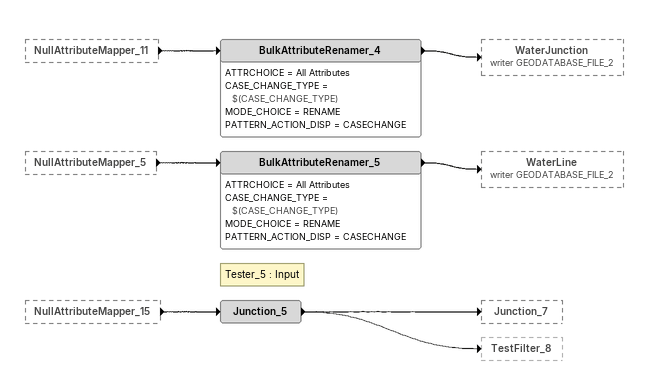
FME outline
NullAttributeMapper_11 [outside]
    -> BulkAttributeRenamer_4
NullAttributeMapper_5 [outside]
    -> BulkAttributeRenamer_5
NullAttributeMapper_15 [outside]
    -> Junction_5
BulkAttributeRenamer_4
    ATTRCHOICE = All Attributes
    CASE_CHANGE_TYPE = $(CASE_CHANGE_TYPE)
    MODE_CHOICE = RENAME
    PATTERN_ACTION_DISP = CASECHANGE
    -> WaterJunction (writer GEODATABASE_FILE_2)
BulkAttributeRenamer_5
    ATTRCHOICE = All Attributes
    CASE_CHANGE_TYPE = $(CASE_CHANGE_TYPE)
    MODE_CHOICE = RENAME
    PATTERN_ACTION_DISP = CASECHANGE
    -> WaterLine (writer GEODATABASE_FILE_2)
Note: Tester_5 : Input
Junction_5
    -> Junction_7
    -> TestFilter_8
